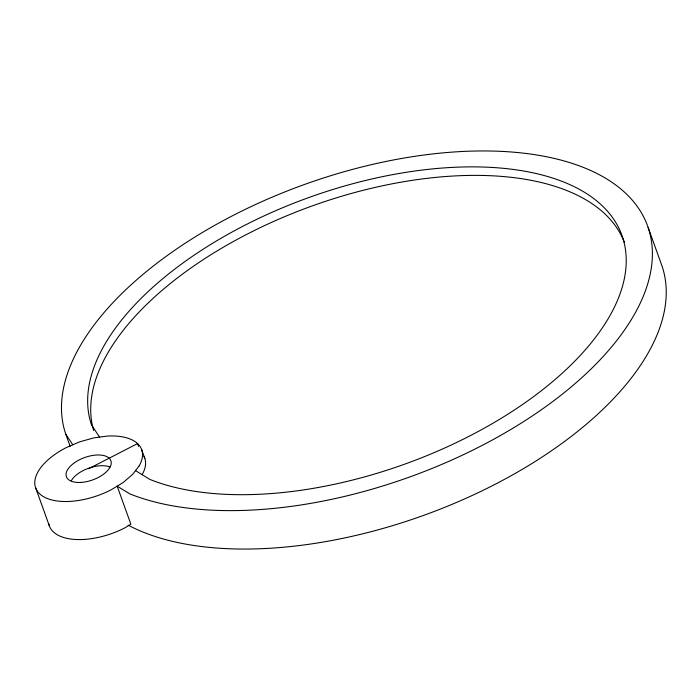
<?xml version="1.0" encoding="UTF-8"?>
<svg xmlns="http://www.w3.org/2000/svg" width="700" height="700" viewBox="0 0 700 700"><rect width="100%" height="100%" fill="white"/><g stroke="black" fill="none" stroke-linecap="round" stroke-linejoin="round"><path stroke-width="1.05" d="M88.655 468.738L137.576 443.581L138.591 446.416M135.52 470.636L149.94 479.448A281.627 141.662 -19.8 0 0 589.593 344.811A281.627 141.662 -19.8 0 0 404.793 172.524A281.627 141.662 -19.8 0 0 91.551 425.014L99.566 437.124M48.729 523.6A56.35 28.341 -19.8 0 0 124.924 527.835L130.874 524.221L117.171 486.159L129.824 493.894A308.998 155.435 -19.8 0 0 612.202 346.168A308.998 155.435 -19.8 0 0 409.439 157.15A308.998 155.435 -19.8 0 0 65.765 434.175L72.8 444.797M648.113 227.395L661.955 265.825A308.998 155.435 -19.8 0 1 482.755 490.481A308.998 155.435 -19.8 0 1 128.091 525.122M141.75 449.881L144.812 458.386M65.765 434.175L70.131 446.311M35.56 487.594L49.262 525.648M93.66 430.509A281.627 141.662 -19.8 0 1 314.326 205.17A281.627 141.662 -19.8 0 1 624.304 242.095M71.312 480.673A23.625 11.883 -19.8 0 1 109.882 466.979M143.981 456.435A56.35 28.341 -19.8 0 1 142.266 474.329M139.204 465.824L132.659 474.381L123.112 482.545L111.221 489.773A56.35 28.341 -19.8 0 1 39.734 493.894A56.35 28.341 -19.8 0 1 66.08 447.694L79.511 441.901L93.572 437.938L107.284 436.074A56.35 28.341 -19.8 0 1 139.204 465.824M80.841 482.431A23.625 11.883 -19.8 0 0 110.924 460.827A23.625 11.883 -19.8 0 0 74.2 462.945A23.625 11.883 -19.8 0 0 80.841 482.431"/></g></svg>
